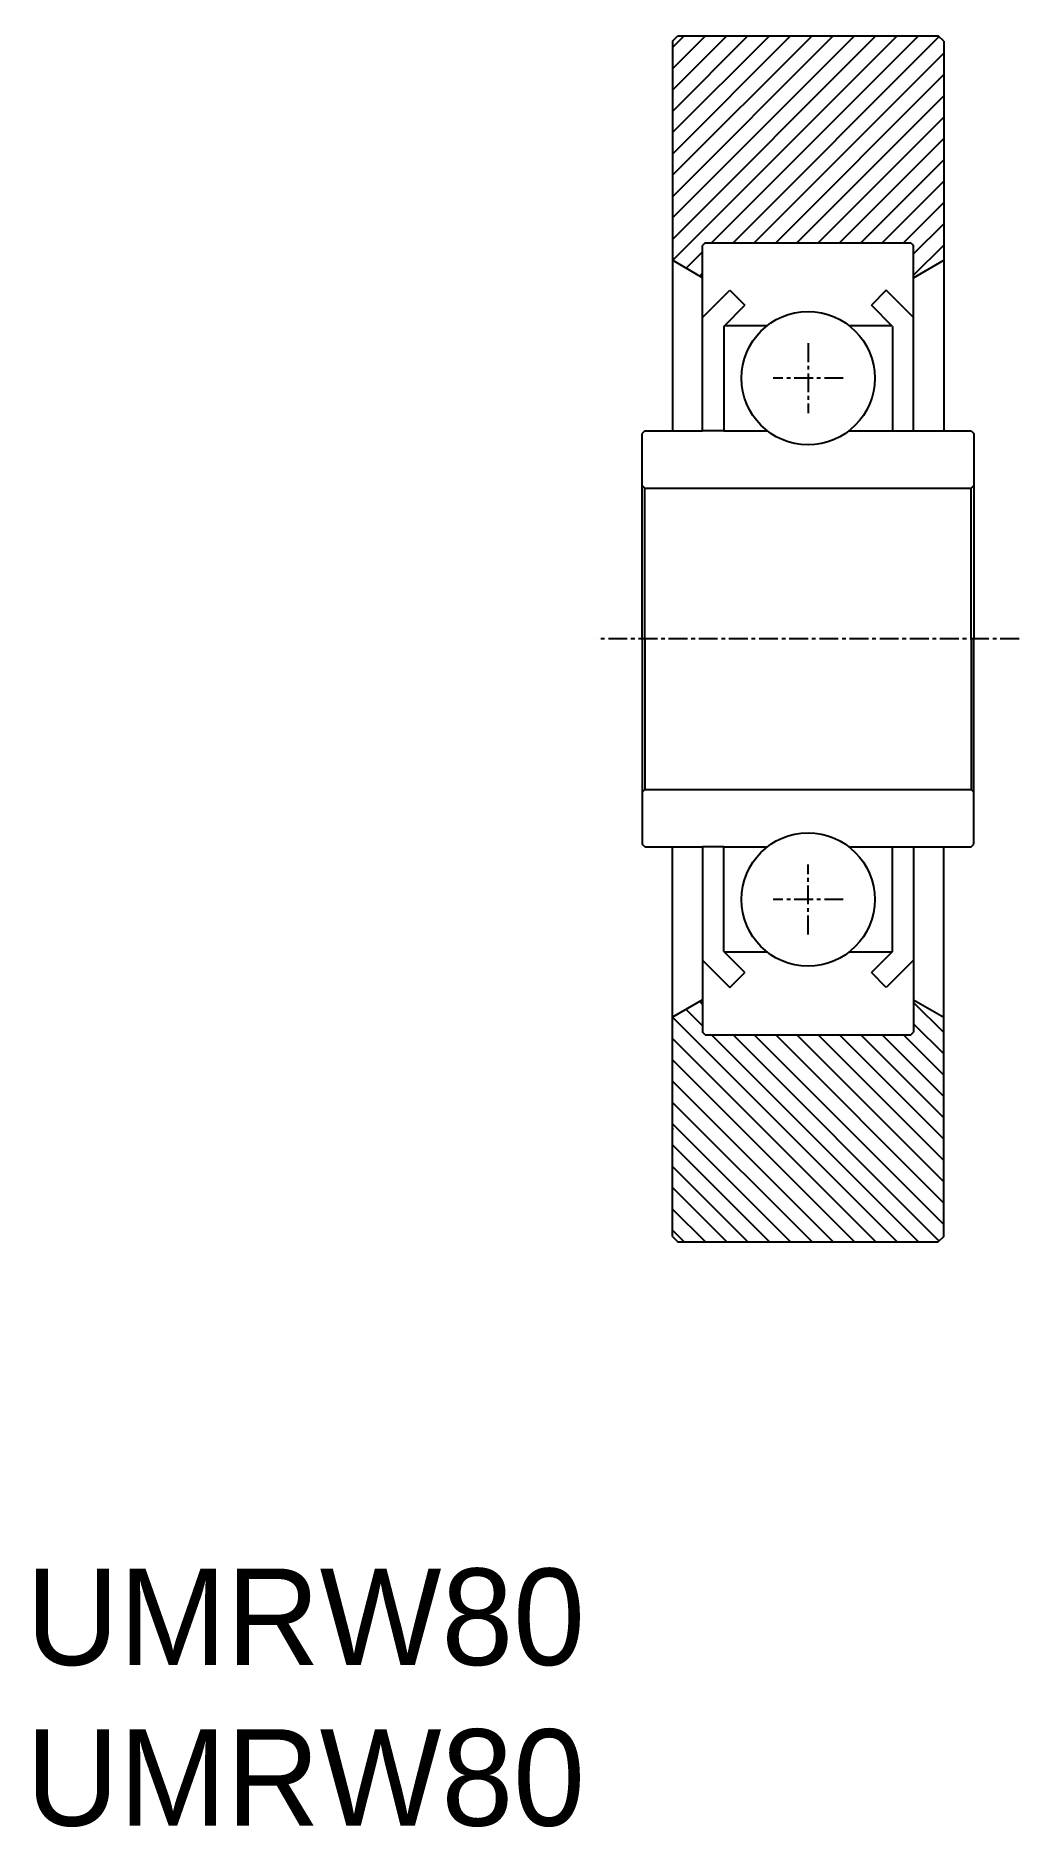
# Model space of a CAD drawing. Extents: x -87 to -22, y -26 to 93.
import ezdxf

# ---------------------------------------------------------------- set-up
doc = ezdxf.new("R2010")
doc.units = 0
doc.linetypes.add('CENTER', pattern=[2, 1.25, -0.25, 0.25, -0.25])
doc.layers.get('0').update_dxf_attribs({"linetype": 'CONTINUOUS'})
doc.layers.add('CENTER', color=1, linetype='CENTER')

# ---------------------------------------------------------------- blocks, each defined once
blk = doc.blocks.new('*X4')
at = {"color": 0, "linetype": 'CONTINUOUS'}
for p, q in [((-44.63, 79.82), (-31.13, 93.32)), ((-44.63, 81.24), (-32.54, 93.32)), ((-44.63, 82.65), (-33.96, 93.32)), ((-44.63, 84.07), (-35.37, 93.32)), ((-44.63, 85.48), (-36.79, 93.32)), ((-44.63, 86.9), (-38.2, 93.32)), ((-44.63, 88.31), (-39.62, 93.32)), ((-44.63, 89.72), (-41.03, 93.32)), ((-44.63, 91.14), (-42.44, 93.32)), ((-44.63, 92.55), (-43.86, 93.32)), ((-44.62, 78.42), (-29.72, 93.32)), ((-42.03, 79.6), (-28.3, 93.32)), ((-40.61, 79.6), (-26.94, 93.27)), ((-39.2, 79.6), (-26.63, 92.17)), ((-37.78, 79.6), (-26.63, 90.75)), ((-36.37, 79.6), (-26.63, 89.34)), ((-34.96, 79.6), (-26.63, 87.92)), ((-33.54, 79.6), (-26.63, 86.51)), ((-32.13, 79.6), (-26.63, 85.1)), ((-30.71, 79.6), (-26.63, 83.68)), ((-29.3, 79.6), (-26.63, 82.27)), ((-28.63, 78.85), (-26.63, 80.85)), ((-43.72, 77.9), (-42.63, 79)), ((-28.63, 77.44), (-26.63, 79.44)), ((-42.82, 77.38), (-42.63, 77.58))]:
    blk.add_line(p, q, dxfattribs=at)
blk = doc.blocks.new('*X5')
at = {"color": 0, "linetype": 'CONTINUOUS'}
for p, q in [((-43.72, 28.74), (-42.63, 27.65)), ((-42.82, 29.26), (-42.63, 29.06)), ((-28.63, 29.2), (-26.63, 27.2)), ((-44.62, 28.22), (-29.72, 13.32)), ((-28.63, 27.79), (-26.63, 25.79)), ((-44.63, 26.82), (-31.13, 13.32)), ((-42.03, 27.05), (-28.3, 13.32)), ((-40.61, 27.05), (-26.94, 13.37)), ((-39.2, 27.05), (-26.63, 14.47)), ((-37.78, 27.05), (-26.63, 15.89)), ((-36.37, 27.05), (-26.63, 17.3)), ((-34.96, 27.05), (-26.63, 18.72)), ((-33.54, 27.05), (-26.63, 20.13)), ((-32.13, 27.05), (-26.63, 21.54)), ((-30.71, 27.05), (-26.63, 22.96)), ((-29.3, 27.05), (-26.63, 24.37)), ((-44.63, 25.4), (-32.54, 13.32)), ((-44.63, 23.99), (-33.96, 13.32)), ((-44.63, 22.57), (-35.37, 13.32)), ((-44.63, 21.16), (-36.79, 13.32)), ((-44.63, 19.75), (-38.2, 13.32)), ((-44.63, 18.33), (-39.62, 13.32)), ((-44.63, 16.92), (-41.03, 13.32)), ((-44.63, 15.5), (-42.44, 13.32)), ((-44.63, 14.09), (-43.86, 13.32))]:
    blk.add_line(p, q, dxfattribs=at)

msp = doc.modelspace()

# ---------------------------------------------------------------- linework, layer by layer
at = {"color": 7, "linetype": 'CONTINUOUS'}
for p, q in [((-44.63, 92.96), (-44.27, 93.32)), ((-44.63, 92.96), (-44.63, 67.12)), ((-44.27, 93.32), (-26.99, 93.32)), ((-26.63, 92.96), (-26.99, 93.32)), ((-26.63, 92.96), (-26.63, 67.12)), ((-42.63, 77.27), (-44.63, 78.43)), ((-42.45, 79.6), (-42.63, 79.42)), ((-42.63, 74.63), (-42.63, 79.42)), ((-42.45, 79.6), (-28.81, 79.6)), ((-28.81, 79.6), (-28.63, 79.42)), ((-28.63, 74.63), (-28.63, 79.42)), ((-28.63, 77.27), (-26.63, 78.43)), ((-42.63, 74.63), (-40.82, 76.44)), ((-40.82, 76.44), (-39.83, 75.45)), ((-30.44, 76.44), (-31.43, 75.45)), ((-28.63, 74.63), (-30.44, 76.44)), ((-41.23, 74.05), (-39.83, 75.45)), ((-30.03, 74.05), (-31.43, 75.45)), ((-42.63, 67.12), (-42.63, 74.63)), ((-41.23, 74.05), (-41.23, 67.12)), ((-41.18, 74.1), (-38.34, 74.1)), ((-32.92, 74.1), (-30.07, 74.1)), ((-30.03, 74.05), (-30.03, 67.12)), ((-28.63, 67.12), (-28.63, 74.63)), ((-46.45, 67.12), (-46.63, 66.94)), ((-46.63, 63.32), (-46.63, 66.94)), ((-46.45, 67.12), (-42.63, 67.12)), ((-41.23, 67.12), (-42.63, 67.12)), ((-41.23, 67.12), (-38.34, 67.12)), ((-32.92, 67.12), (-30.03, 67.12)), ((-30.03, 67.12), (-28.63, 67.12)), ((-28.63, 67.12), (-24.81, 67.12)), ((-24.81, 67.12), (-24.63, 66.94)), ((-24.63, 66.94), (-24.63, 63.32)), ((-46.45, 63.32), (-46.63, 63.5)), ((-46.63, 53.32), (-46.63, 63.32)), ((-46.45, 53.32), (-46.45, 63.32)), ((-46.45, 63.32), (-24.81, 63.32)), ((-24.81, 63.32), (-24.63, 63.5)), ((-24.81, 53.32), (-24.81, 63.32)), ((-24.63, 63.32), (-24.63, 53.32)), ((-46.63, 53.32), (-46.63, 43.32)), ((-46.45, 53.32), (-46.45, 43.32)), ((-24.81, 53.32), (-24.81, 43.32)), ((-24.63, 43.32), (-24.63, 53.32)), ((-46.63, 43.32), (-46.63, 39.7)), ((-46.45, 43.32), (-46.63, 43.14)), ((-46.45, 43.32), (-24.81, 43.32)), ((-24.81, 43.32), (-24.63, 43.14)), ((-24.63, 39.7), (-24.63, 43.32)), ((-46.45, 39.52), (-46.63, 39.7)), ((-46.45, 39.52), (-42.63, 39.52)), ((-44.63, 13.68), (-44.63, 39.52)), ((-41.23, 39.52), (-42.63, 39.52)), ((-42.63, 39.52), (-42.63, 32.01)), ((-41.23, 39.52), (-38.34, 39.52)), ((-41.23, 32.59), (-41.23, 39.52)), ((-32.92, 39.52), (-30.03, 39.52)), ((-30.03, 39.52), (-28.63, 39.52)), ((-30.03, 32.59), (-30.03, 39.52)), ((-28.63, 39.52), (-24.81, 39.52)), ((-28.63, 39.52), (-28.63, 32.01)), ((-26.63, 13.68), (-26.63, 39.52)), ((-24.81, 39.52), (-24.63, 39.7)), ((-41.23, 32.59), (-39.83, 31.19)), ((-41.18, 32.55), (-38.34, 32.55)), ((-32.92, 32.55), (-30.07, 32.55)), ((-30.03, 32.59), (-31.43, 31.19)), ((-42.63, 32.01), (-42.63, 27.23)), ((-42.63, 32.01), (-40.82, 30.2)), ((-40.82, 30.2), (-39.83, 31.19)), ((-30.44, 30.2), (-31.43, 31.19)), ((-28.63, 32.01), (-30.44, 30.2)), ((-28.63, 32.01), (-28.63, 27.23)), ((-42.63, 29.37), (-44.63, 28.22)), ((-28.63, 29.37), (-26.63, 28.22)), ((-42.45, 27.05), (-42.63, 27.23)), ((-42.45, 27.05), (-28.81, 27.05)), ((-28.81, 27.05), (-28.63, 27.23)), ((-44.63, 13.68), (-44.27, 13.32)), ((-44.27, 13.32), (-26.99, 13.32)), ((-26.63, 13.68), (-26.99, 13.32))]:
    msp.add_line(p, q, dxfattribs=at)
at = {"color": 4, "linetype": 'CONTINUOUS'}
for p, q in [((-44.57, 85.81), (-44.63, 85.86)), ((-44.57, 20.83), (-44.63, 20.78))]:
    msp.add_line(p, q, dxfattribs=at)
at = {"color": 7, "linetype": 'CONTINUOUS'}
for centre in [(-35.63, 70.61), (-35.63, 36.03)]:
    msp.add_circle(centre, 4.42, dxfattribs=at)
at = {"layer": 'CENTER', "color": 1, "linetype": 'CENTER'}
for p, q in [((-35.63, 72.93), (-35.63, 68.28)), ((-33.3, 70.61), (-37.95, 70.61)), ((-21.63, 53.32), (-49.63, 53.32)), ((-35.63, 33.71), (-35.63, 38.36)), ((-33.3, 36.03), (-37.95, 36.03))]:
    msp.add_line(p, q, dxfattribs=at)

# ---------------------------------------------------------------- block references
at = {"color": 3, "linetype": 'CONTINUOUS'}
for name in ['*X4', '*X5']:
    msp.add_blockref(name, (0, 0), dxfattribs=at)

# ---------------------------------------------------------------- texts
at = {"color": 7, "linetype": 'CONTINUOUS'}
for p in [(-87.52, -14.75), (-87.52, -25.41)]:
    msp.add_text('UMRW80', height=6.4, dxfattribs=at).set_placement(p)

doc.saveas('drawing.dxf')
